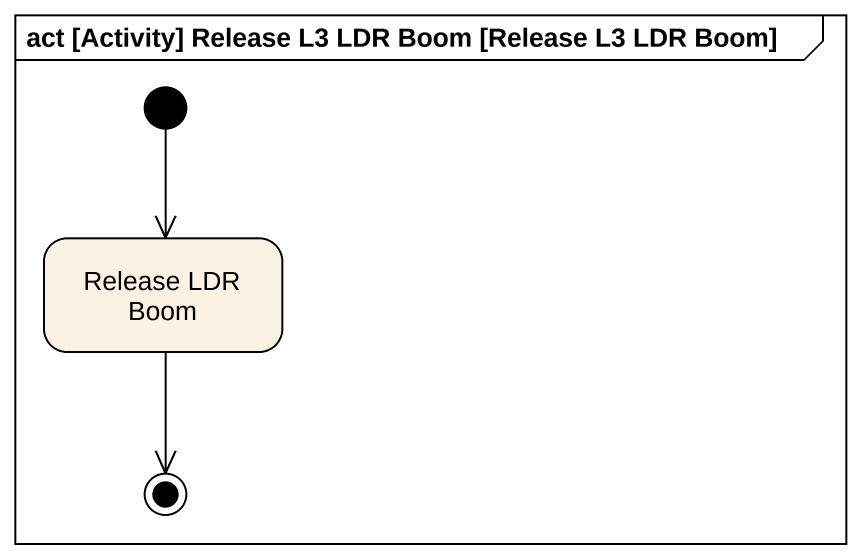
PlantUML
@startuml
mainframe act [Activity] Release L3 LDR Boom [Release L3 LDR Boom]
hide empty description
state "Release LDR Boom" as Release_LDR_Boom
[*] --> Release_LDR_Boom
Release_LDR_Boom --> [*]
@enduml
